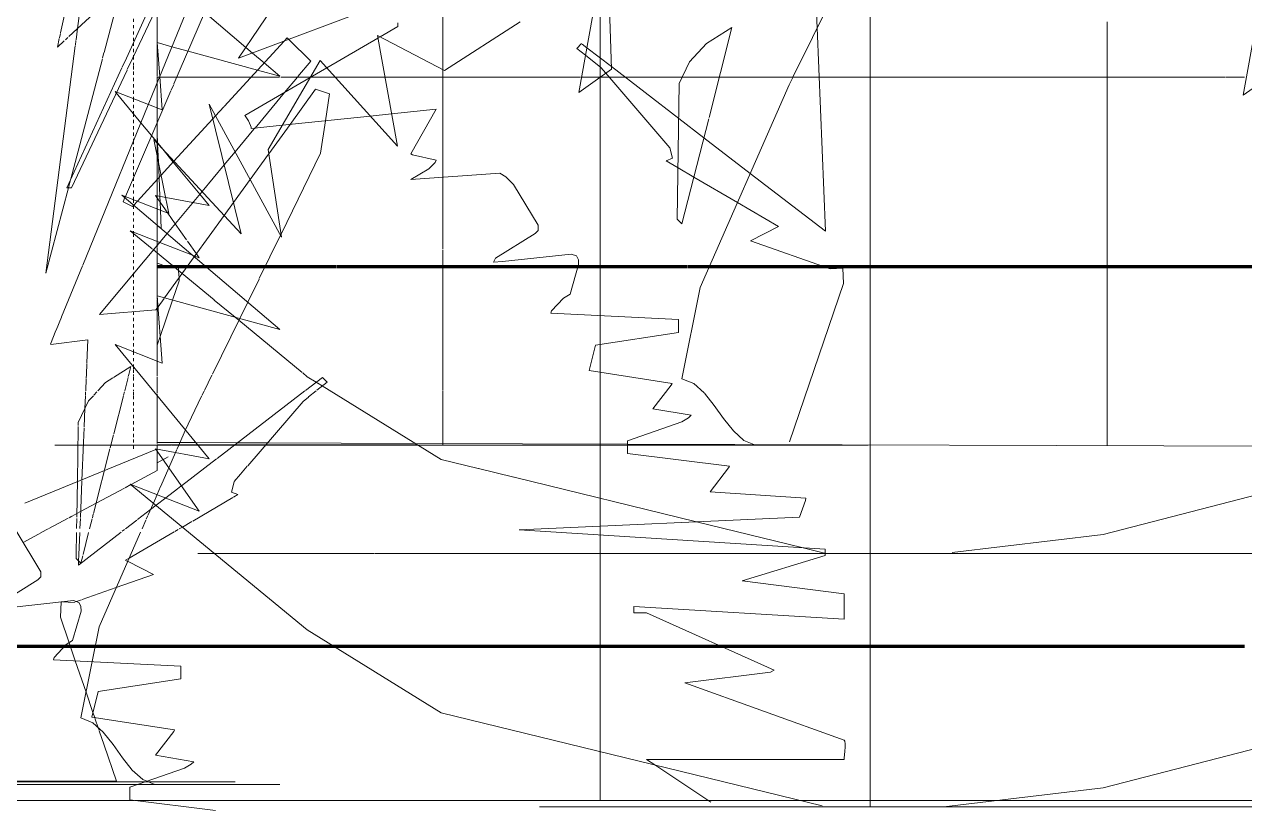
# Model space of a CAD drawing. Header units: inches. Extents: x -8991 to -6983, y -226 to 479.
# Drawn here: x -7345.59 to -7307.02, y -41.19 to -16.33 of the extents above; entities that cross this region are included whole.
import ezdxf

# ---------------------------------------------------------------- set-up
doc = ezdxf.new("R2010")
doc.units = ezdxf.units.IN
doc.header["$MEASUREMENT"] = 0
doc.linetypes.add('Dash 1_16_', pattern=[0.125, 0.0625, -0.0625])
for name, color, linetype, lineweight in [('A-DETL-1', 90, 'Dash 1_16_', 9), ('A-DETL-GENF', 92, 'Continuous', 9), ('C-TOPO', 7, 'Continuous', 9), ('C-TOPO-MAJR', 7, 'Continuous', 80), ('S-FNDN', 32, 'Continuous', 18)]:
    doc.layers.add(name, color=color, linetype=linetype, lineweight=lineweight)

# ---------------------------------------------------------------- blocks, each defined once
blk = doc.blocks.new('fountain grass 26747 - fountain grass 26747-1770214-Section 26')
at = {"layer": 'A-DETL-GENF'}
for p, q in [((-8395.998, -17.405), (-8394.583, -15.303)), ((-8391.162, -15.592), (-8395.998, -17.405)), ((-8391.523, -16.726), (-8390.96, -16.398)), ((-8390.96, -16.398), (-8390.96, -16.289)), ((-8393.208, -17.709), (-8391.594, -16.768)), ((-8391.594, -16.768), (-8391.523, -16.726)), ((-8393.731, -18.014), (-8393.208, -17.709)), ((-8395.796, -19.219), (-8393.731, -18.014)), ((-8395.763, -19.26), (-8395.796, -19.219)), ((-8395.726, -19.318), (-8395.763, -19.26)), ((-8391.834, -19.233), (-8394.612, -19.52)), ((-8391.159, -19.163), (-8391.834, -19.233)), ((-8389.752, -19.017), (-8391.159, -19.163)), ((-8390.557, -20.428), (-8389.752, -19.017)), ((-8395.688, -19.387), (-8395.726, -19.318)), ((-8395.652, -19.459), (-8395.688, -19.387)), ((-8395.623, -19.526), (-8395.652, -19.459)), ((-8395.602, -19.583), (-8395.623, -19.526)), ((-8395.595, -19.622), (-8395.602, -19.583)), ((-8394.612, -19.52), (-8395.595, -19.622)), ((-8390.502, -20.461), (-8390.557, -20.428)), ((-8389.752, -20.629), (-8390.502, -20.461)), ((-8389.983, -20.903), (-8389.782, -20.701)), ((-8389.782, -20.701), (-8389.752, -20.629)), ((-8390.557, -21.234), (-8389.983, -20.903)), ((-8387.737, -21.032), (-8390.557, -21.234)), ((-8387.545, -21.149), (-8387.737, -21.032)), ((-8387.307, -21.394), (-8387.545, -21.149)), ((-8386.523, -22.685), (-8387.307, -21.394)), ((-8386.528, -22.846), (-8386.523, -22.685)), ((-8387.874, -23.721), (-8386.62, -22.944)), ((-8386.62, -22.944), (-8386.528, -22.846)), ((-8387.938, -23.853), (-8387.874, -23.721)), ((-8387.652, -23.831), (-8387.938, -23.853)), ((-8385.488, -23.598), (-8387.652, -23.831)), ((-8385.319, -23.652), (-8385.488, -23.598)), ((-8385.257, -23.775), (-8385.319, -23.652)), ((-8385.251, -23.928), (-8385.257, -23.775)), ((-8385.52, -24.861), (-8385.251, -23.928)), ((-8386.102, -25.394), (-8385.728, -24.988)), ((-8385.728, -24.988), (-8385.52, -24.861)), ((-8386.125, -25.465), (-8386.102, -25.394)), ((-8382.095, -25.667), (-8386.125, -25.465)), ((-8382.095, -26.07), (-8382.095, -25.667)), ((-8384.714, -26.473), (-8382.095, -26.07)), ((-8384.916, -27.279), (-8384.714, -26.473)), ((-8382.296, -27.681), (-8384.916, -27.279)), ((-8382.901, -28.487), (-8382.323, -27.737)), ((-8382.323, -27.737), (-8382.296, -27.681)), ((-8381.692, -28.689), (-8382.901, -28.487)), ((-8383.707, -29.495), (-8381.986, -28.896)), ((-8381.986, -28.896), (-8381.772, -28.772)), ((-8381.772, -28.772), (-8381.692, -28.689)), ((-8383.707, -29.898), (-8383.707, -29.495)), ((-8380.483, -30.301), (-8383.707, -29.898)), ((-8381.087, -31.107), (-8380.509, -30.357)), ((-8380.509, -30.357), (-8380.483, -30.301)), ((-8378.065, -31.308), (-8381.087, -31.107)), ((-8378.266, -31.913), (-8378.076, -31.38)), ((-8378.076, -31.38), (-8378.065, -31.308)), ((-8387.132, -32.316), (-8378.266, -31.913)), ((-8377.46, -32.92), (-8387.132, -32.316)), ((-8380.08, -33.928), (-8377.46, -33.122)), ((-8377.46, -33.122), (-8377.46, -32.92)), ((-8376.856, -34.331), (-8380.08, -33.928)), ((-8376.856, -35.137), (-8376.856, -34.331)), ((-8383.505, -34.734), (-8376.856, -35.137)), ((-8383.505, -34.935), (-8383.505, -34.734)), ((-8383.102, -34.935), (-8383.505, -34.935)), ((-8379.072, -36.749), (-8383.102, -34.935)), ((-8381.893, -37.152), (-8379.186, -36.813)), ((-8379.186, -36.813), (-8379.072, -36.749)), ((-8376.856, -38.965), (-8381.893, -37.152)), ((-8376.834, -38.995), (-8376.856, -38.965)), ((-8376.844, -39.422), (-8376.834, -39.305)), ((-8376.826, -39.074), (-8376.834, -38.995)), ((-8376.834, -39.305), (-8376.827, -39.183)), ((-8376.827, -39.183), (-8376.826, -39.074)), ((-8383.102, -39.57), (-8376.856, -39.57)), ((-8382.843, -39.743), (-8383.102, -39.57)), ((-8376.856, -39.57), (-8376.852, -39.516)), ((-8376.852, -39.516), (-8376.844, -39.422)), ((-8381.071, -40.924), (-8382.843, -39.743))]:
    blk.add_line(p, q, dxfattribs=at)
blk = doc.blocks.new('fountain grass 26747 - fountain grass 26747-V35-Section 26')
at = {"layer": 'A-DETL-GENF'}
for p, q in [((-8402.246, -33.637), (-8403.03, -32.346)), ((-8403.597, -34.673), (-8402.343, -33.896)), ((-8402.343, -33.896), (-8402.251, -33.798)), ((-8402.251, -33.798), (-8402.246, -33.637)), ((-8401.211, -34.55), (-8403.375, -34.783)), ((-8401.042, -34.604), (-8401.211, -34.55)), ((-8400.98, -34.727), (-8401.042, -34.604)), ((-8401.243, -35.813), (-8400.974, -34.881)), ((-8400.974, -34.881), (-8400.98, -34.727)), ((-8401.451, -35.94), (-8401.243, -35.813)), ((-8401.825, -36.346), (-8401.451, -35.94)), ((-8401.848, -36.417), (-8401.825, -36.346)), ((-8397.818, -36.619), (-8401.848, -36.417)), ((-8397.818, -37.022), (-8397.818, -36.619)), ((-8400.437, -37.425), (-8397.818, -37.022)), ((-8400.639, -38.231), (-8400.437, -37.425)), ((-8398.019, -38.634), (-8400.639, -38.231)), ((-8398.624, -39.44), (-8398.045, -38.69)), ((-8398.045, -38.69), (-8398.019, -38.634)), ((-8397.415, -39.641), (-8398.624, -39.44)), ((-8397.708, -39.848), (-8397.495, -39.724)), ((-8397.495, -39.724), (-8397.415, -39.641)), ((-8399.43, -40.447), (-8397.708, -39.848)), ((-8399.43, -40.85), (-8399.43, -40.447)), ((-8396.731, -41.187), (-8399.43, -40.85))]:
    blk.add_line(p, q, dxfattribs=at)
blk = doc.blocks.new('lupin 26755 - lupin 26755-V36-Section 26')
at = {"layer": 'A-DETL-GENF'}
for p, q in [((-8401.088, -16.464), (-8400.375, -10.981)), ((-8398.498, -18.006), (-8397.136, -14.673)), ((-8399.715, -15.198), (-8400.248, -17.221)), ((-8401.135, -16.823), (-8401.088, -16.464)), ((-8401.157, -16.994), (-8401.137, -16.84)), ((-8402.094, -24.202), (-8401.16, -17.015)), ((-8400.253, -17.238), (-8400.295, -17.396)), ((-8400.3, -17.418), (-8401.071, -20.338)), ((-8400.925, -23.946), (-8398.506, -18.025)), ((-8401.073, -20.345), (-8401.304, -21.221)), ((-8401.377, -21.5), (-8402.09, -24.201)), ((-8401.309, -21.241), (-8401.377, -21.5)), ((-8401.592, -25.581), (-8400.932, -23.965)), ((-8401.765, -26.003), (-8401.594, -25.584)), ((-8401.943, -26.438), (-8401.769, -26.012)), ((-8400.763, -26.306), (-8401.933, -26.452)), ((-8400.793, -27.032), (-8400.763, -26.306)), ((-8400.808, -27.401), (-8400.794, -27.052)), ((-8400.83, -27.922), (-8400.814, -27.529)), ((-8400.813, -27.504), (-8400.809, -27.409)), ((-8393.348, -27.492), (-8393.88, -27.902)), ((-8393.524, -27.9), (-8393.2, -27.641)), ((-8393.2, -27.641), (-8393.348, -27.492)), ((-8400.853, -28.472), (-8400.836, -28.071)), ((-8400.836, -28.053), (-8400.831, -27.954)), ((-8393.902, -27.918), (-8396.679, -30.054)), ((-8393.96, -28.25), (-8393.792, -28.115)), ((-8393.786, -28.11), (-8393.545, -27.918)), ((-8400.878, -29.06), (-8400.853, -28.472)), ((-8395.708, -30.284), (-8393.96, -28.25)), ((-8400.898, -29.552), (-8400.879, -29.09)), ((-8400.948, -30.753), (-8400.898, -29.556)), ((-8396.7, -30.071), (-8397.803, -30.919)), ((-8395.935, -30.548), (-8395.722, -30.3)), ((-8400.997, -31.917), (-8400.949, -30.77)), ((-8396.219, -31.117), (-8396.141, -30.799)), ((-8396.137, -30.784), (-8395.938, -30.552)), ((-8397.929, -31.016), (-8398.302, -31.303)), ((-8397.821, -30.933), (-8397.924, -31.012)), ((-8396.017, -31.2), (-8396.219, -31.117)), ((-8396.161, -31.283), (-8396.017, -31.2)), ((-8398.606, -31.537), (-8398.781, -31.671)), ((-8398.302, -31.303), (-8398.606, -31.537)), ((-8397.447, -32.034), (-8396.177, -31.293)), ((-8401.011, -32.274), (-8400.998, -31.957)), ((-8399.212, -32.003), (-8399.57, -32.278)), ((-8398.781, -31.671), (-8399.19, -31.986)), ((-8399.71, -32.387), (-8401.059, -33.424)), ((-8401.046, -33.098), (-8401.016, -32.394)), ((-8399.599, -32.301), (-8399.672, -32.357)), ((-8399.454, -33.204), (-8398.036, -32.377)), ((-8398.017, -32.366), (-8397.909, -32.303)), ((-8397.875, -32.283), (-8397.773, -32.224)), ((-8397.773, -32.224), (-8397.472, -32.048)), ((-8401.054, -33.293), (-8401.046, -33.1)), ((-8401.059, -33.424), (-8401.054, -33.293)), ((-8399.576, -33.276), (-8399.454, -33.204)), ((-8399.502, -33.313), (-8399.574, -33.277)), ((-8398.687, -33.721), (-8399.491, -33.318)), ((-8399.863, -34.136), (-8398.687, -33.721)), ((-8400.941, -34.516), (-8399.863, -34.136)), ((-8401.631, -35.075), (-8401.601, -34.593)), ((-8401.601, -34.586), (-8401.563, -34.588)), ((-8401.541, -34.59), (-8401.231, -34.609)), ((-8401.208, -34.611), (-8401.176, -34.599)), ((-8401.156, -34.592), (-8401.119, -34.579)), ((-8401.119, -34.579), (-8400.963, -34.524)), ((-8401.355, -35.881), (-8401.631, -35.075)), ((-8401.159, -36.452), (-8401.355, -35.881)), ((-8400.952, -37.057), (-8401.159, -36.452)), ((-8400.82, -37.443), (-8400.952, -37.057)), ((-8400.601, -38.082), (-8400.82, -37.443)), ((-8400.545, -38.247), (-8400.601, -38.082)), ((-8400.533, -38.283), (-8400.545, -38.247)), ((-8400.435, -38.568), (-8400.528, -38.297)), ((-8400.409, -38.646), (-8400.434, -38.572)), ((-8400.247, -39.12), (-8400.403, -38.663)), ((-8399.858, -40.254), (-8400.246, -39.122)), ((-8404.302, -40.259), (-8399.858, -40.254)), ((-8398.931, -40.274), (-8403.402, -40.274)), ((-8398.862, -40.274), (-8398.931, -40.274)), ((-8396.101, -40.274), (-8398.862, -40.274)), ((-8396.101, -40.274), (-8396.365, -40.274))]:
    blk.add_line(p, q, dxfattribs=at)
blk = doc.blocks.new('lupin 26755 - lupin 26755-V40-Section 26')
at = {"layer": 'A-DETL-GENF'}
for p, q in [((-8377.712, -16.443), (-8377.741, -15.756)), ((-8377.444, -22.874), (-8377.712, -16.443)), ((-8368.546, -22.874), (-8368.546, -16.255)), ((-8368.546, -18.574), (-8368.546, -16.255)), ((-8368.546, -17.832), (-8368.546, -16.255)), ((-8368.546, -16.255), (-8368.546, -18.332)), ((-8368.546, -17.019), (-8368.546, -16.512)), ((-8368.546, -22.726), (-8368.546, -16.512)), ((-8364.246, -18.574), (-8363.834, -16.308)), ((-8385.304, -17.091), (-8385.156, -16.942)), ((-8385.134, -16.959), (-8384.988, -17.071)), ((-8368.546, -17.091), (-8368.546, -16.942)), ((-8368.546, -16.942), (-8368.546, -22.874)), ((-8385.031, -17.309), (-8385.304, -17.091)), ((-8384.543, -17.7), (-8385.031, -17.309)), ((-8384.988, -17.071), (-8384.21, -17.669)), ((-8368.546, -17.019), (-8368.546, -17.601)), ((-8368.546, -17.7), (-8368.546, -17.091)), ((-8384.391, -17.878), (-8384.543, -17.7)), ((-8384.21, -17.669), (-8382.084, -19.305)), ((-8368.546, -17.601), (-8368.546, -18.286)), ((-8368.546, -20.234), (-8368.546, -17.7)), ((-8382.366, -20.234), (-8384.391, -17.878)), ((-8368.546, -18.574), (-8368.546, -17.832)), ((-8364.246, -18.574), (-8363.207, -17.832)), ((-8368.546, -18.286), (-8368.546, -22.578)), ((-8368.546, -18.332), (-8368.546, -24.736)), ((-8382.084, -19.305), (-8381.29, -19.916)), ((-8381.29, -19.916), (-8379.823, -21.044)), ((-8382.284, -20.567), (-8382.366, -20.234)), ((-8368.546, -20.567), (-8368.546, -20.234)), ((-8382.486, -20.65), (-8382.284, -20.567)), ((-8382.107, -20.871), (-8382.486, -20.65)), ((-8368.546, -20.65), (-8368.546, -20.567)), ((-8368.546, -22.726), (-8368.546, -20.65)), ((-8381.607, -21.163), (-8382.107, -20.871)), ((-8380.228, -21.967), (-8381.607, -21.163)), ((-8379.823, -21.044), (-8377.444, -22.874)), ((-8378.927, -22.726), (-8380.228, -21.967)), ((-8379.817, -23.171), (-8378.927, -22.726)), ((-8368.546, -22.578), (-8368.546, -22.726)), ((-8368.546, -23.171), (-8368.546, -22.726)), ((-8377.296, -24.061), (-8379.817, -23.171)), ((-8368.546, -24.061), (-8368.546, -23.171)), ((-8376.903, -24.036), (-8377.296, -24.061)), ((-8376.873, -24.525), (-8376.903, -24.036)), ((-8368.546, -24.525), (-8368.546, -24.036)), ((-8368.546, -24.036), (-8368.546, -24.061)), ((-8378.586, -29.532), (-8376.873, -24.525)), ((-8368.546, -26.145), (-8368.546, -24.525)), ((-8368.546, -24.736), (-8368.546, -27.62)), ((-8368.546, -29.632), (-8368.546, -26.147)), ((-8368.546, -27.62), (-8368.546, -27.775)), ((-8368.546, -27.775), (-8368.546, -28.062)), ((-8368.546, -28.076), (-8368.546, -28.463)), ((-8368.546, -28.463), (-8368.546, -28.88)), ((-8368.546, -28.88), (-8368.546, -29.268)), ((-8368.546, -29.268), (-8368.546, -29.568)), ((-8368.546, -29.568), (-8368.546, -29.654))]:
    blk.add_line(p, q, dxfattribs=at)
blk = doc.blocks.new('lupin 26755 - lupin 26755-V41-Section 26')
at = {"layer": 'A-DETL-GENF'}
for p, q in [((-8389.546, -9.759), (-8389.546, -17.764)), ((-8389.546, -17.747), (-8389.546, -13.595)), ((-8389.546, -17.764), (-8389.546, -13.595)), ((-8385.246, -18.488), (-8384.356, -13.595)), ((-8384.207, -17.747), (-8384.356, -13.595)), ((-8376.647, -14.268), (-8378.466, -17.984)), ((-8389.546, -17.764), (-8389.546, -15.671)), ((-8389.546, -17.764), (-8389.546, -16.427)), ((-8389.546, -16.934), (-8389.546, -16.427)), ((-8381.203, -16.934), (-8380.402, -16.427)), ((-8381.128, -19.281), (-8380.402, -16.427)), ((-8389.546, -17.005), (-8389.546, -16.857)), ((-8389.546, -16.857), (-8389.546, -17.764)), ((-8389.546, -16.934), (-8389.546, -17.516)), ((-8381.203, -16.934), (-8381.743, -17.516)), ((-8389.546, -17.615), (-8389.546, -17.005)), ((-8389.546, -17.516), (-8389.546, -17.764)), ((-8389.546, -17.764), (-8389.546, -17.615)), ((-8381.743, -17.516), (-8382.067, -18.201)), ((-8389.546, -17.764), (-8389.546, -21.162)), ((-8389.546, -20.149), (-8389.546, -17.764)), ((-8389.546, -21.162), (-8389.546, -17.764)), ((-8389.546, -17.764), (-8389.546, -18.247)), ((-8389.546, -18.488), (-8389.546, -17.764)), ((-8389.546, -18.488), (-8389.546, -17.764)), ((-8389.546, -17.764), (-8389.546, -18.201)), ((-8389.546, -21.162), (-8389.546, -17.764)), ((-8385.246, -18.488), (-8384.207, -17.747)), ((-8378.468, -17.988), (-8378.595, -18.247)), ((-8389.546, -18.201), (-8389.546, -21.162)), ((-8389.546, -18.247), (-8389.546, -21.162)), ((-8382.067, -18.201), (-8382.131, -22.493)), ((-8378.595, -18.247), (-8381.406, -24.651)), ((-8381.983, -22.641), (-8381.138, -19.32)), ((-8398.557, -20.081), (-8398.569, -19.781)), ((-8398.556, -20.105), (-8398.557, -20.081)), ((-8398.532, -20.683), (-8398.556, -20.105)), ((-8389.546, -20.482), (-8389.546, -20.149)), ((-8398.511, -21.176), (-8398.532, -20.683)), ((-8389.546, -20.565), (-8389.546, -20.482)), ((-8389.546, -21.162), (-8389.546, -20.565)), ((-8398.486, -21.771), (-8398.511, -21.176)), ((-8389.546, -22.245), (-8389.546, -21.162)), ((-8389.546, -22.245), (-8389.546, -21.162)), ((-8389.546, -21.162), (-8389.546, -22.245)), ((-8389.546, -21.162), (-8389.546, -22.245)), ((-8389.546, -21.162), (-8389.546, -22.245)), ((-8389.546, -22.245), (-8389.546, -21.162)), ((-8398.479, -21.952), (-8398.486, -21.771)), ((-8398.468, -22.206), (-8398.479, -21.952)), ((-8398.444, -22.785), (-8398.468, -22.206)), ((-8389.546, -22.789), (-8389.546, -22.258)), ((-8389.546, -22.641), (-8389.546, -22.258)), ((-8389.546, -22.258), (-8389.546, -22.789)), ((-8389.546, -22.258), (-8389.546, -23.444)), ((-8389.546, -22.258), (-8389.546, -22.493)), ((-8389.546, -22.641), (-8389.546, -22.258)), ((-8398.569, -22.693), (-8398.444, -22.789)), ((-8389.546, -22.493), (-8389.546, -22.641)), ((-8389.546, -23.086), (-8389.546, -22.641)), ((-8382.131, -22.493), (-8381.983, -22.641)), ((-8389.546, -23.444), (-8389.546, -23.086)), ((-8389.546, -23.975), (-8389.546, -23.466)), ((-8389.546, -23.466), (-8389.546, -24.651)), ((-8398.296, -23.975), (-8398.569, -23.879)), ((-8398.085, -23.962), (-8398.296, -23.975)), ((-8397.903, -23.951), (-8398.085, -23.962)), ((-8397.892, -24.121), (-8397.903, -23.951)), ((-8397.879, -24.344), (-8397.892, -24.121)), ((-8389.546, -24.292), (-8389.546, -23.951)), ((-8389.546, -23.951), (-8389.546, -23.975)), ((-8398.081, -25.047), (-8397.873, -24.439)), ((-8397.873, -24.439), (-8397.879, -24.344)), ((-8389.546, -24.439), (-8389.546, -24.306)), ((-8389.546, -24.536), (-8389.546, -24.439)), ((-8389.546, -27.22), (-8389.546, -24.547)), ((-8389.546, -24.651), (-8389.546, -27.22)), ((-8381.406, -24.651), (-8381.983, -27.535)), ((-8398.474, -26.197), (-8398.082, -25.05)), ((-8398.569, -26.475), (-8398.474, -26.197)), ((-8389.546, -27.888), (-8389.546, -27.238)), ((-8389.546, -27.238), (-8389.546, -27.535)), ((-8389.546, -27.535), (-8389.546, -27.69)), ((-8389.546, -27.69), (-8389.546, -27.888)), ((-8381.983, -27.535), (-8381.607, -27.69)), ((-8381.607, -27.69), (-8381.283, -27.983)), ((-8389.546, -28.928), (-8389.546, -27.908)), ((-8389.546, -27.908), (-8389.546, -27.981)), ((-8389.546, -27.991), (-8389.546, -28.378)), ((-8381.274, -27.991), (-8380.966, -28.378)), ((-8389.546, -28.378), (-8389.546, -28.795)), ((-8380.966, -28.378), (-8380.666, -28.795)), ((-8389.546, -28.795), (-8389.546, -29.182)), ((-8380.666, -28.795), (-8380.358, -29.182)), ((-8389.546, -29.58), (-8389.546, -28.948)), ((-8389.546, -29.182), (-8389.546, -29.483)), ((-8380.358, -29.182), (-8380.025, -29.483)), ((-8401.803, -29.638), (-8401.078, -29.638)), ((-8401.067, -29.638), (-8400.902, -29.638)), ((-8400.902, -29.638), (-8400.356, -29.638)), ((-8400.356, -29.638), (-8400.035, -29.638)), ((-8400.035, -29.638), (-8398.21, -29.638)), ((-8397.881, -29.621), (-8398.569, -29.62)), ((-8398.21, -29.638), (-8398.13, -29.638)), ((-8398.11, -29.638), (-8397.888, -29.638)), ((-8397.888, -29.638), (-8397.278, -29.638)), ((-8397.292, -29.621), (-8397.881, -29.621)), ((-8396.117, -29.623), (-8397.292, -29.621)), ((-8397.278, -29.638), (-8396.138, -29.638)), ((-8396.138, -29.638), (-8395.637, -29.638)), ((-8395.14, -29.624), (-8396.117, -29.623)), ((-8395.637, -29.638), (-8395.153, -29.638)), ((-8395.153, -29.638), (-8392.721, -29.638)), ((-8390.335, -29.628), (-8395.14, -29.624)), ((-8392.721, -29.638), (-8390.318, -29.638)), ((-8386.828, -29.632), (-8390.335, -29.628)), ((-8390.318, -29.638), (-8389.546, -29.638)), ((-8389.546, -29.483), (-8389.546, -29.638)), ((-8389.546, -29.638), (-8389.546, -29.619)), ((-8389.546, -29.638), (-8383.707, -29.638)), ((-8383.707, -29.638), (-8376.102, -29.638)), ((-8380.025, -29.483), (-8379.71, -29.613))]:
    blk.add_line(p, q, dxfattribs=at)
blk = doc.blocks.new('yew 26768 - yew 26768-V43-Section 26')
at = {"layer": 'A-DETL-GENF'}
for p, q in [((-8376.034, -17.973), (-8376.034, -14.042)), ((-8376.034, -15.051), (-8376.034, -19.514)), ((-8395.765, -17.06), (-8397.066, -15.953)), ((-8398.49, -17.984), (-8398.57, -16.911)), ((-8398.57, -16.911), (-8398.103, -17.039)), ((-8376.034, -16.911), (-8376.034, -17.973)), ((-8376.034, -19.036), (-8376.034, -16.911)), ((-8398.103, -17.039), (-8397.594, -17.178)), ((-8397.594, -17.178), (-8395.398, -17.78)), ((-8395.555, -17.239), (-8395.765, -17.06)), ((-8395.188, -17.551), (-8395.555, -17.239)), ((-8394.692, -17.973), (-8395.188, -17.551)), ((-8398.411, -19.036), (-8398.49, -17.986)), ((-8395.398, -17.78), (-8394.692, -17.973)), ((-8399.899, -18.452), (-8399.85, -18.471)), ((-8399.862, -18.496), (-8399.899, -18.452)), ((-8399.084, -19.441), (-8399.862, -18.496)), ((-8399.85, -18.471), (-8398.849, -18.864)), ((-8376.034, -18.452), (-8376.034, -19.036)), ((-8376.034, -22.064), (-8376.034, -18.452)), ((-8398.849, -18.864), (-8398.411, -19.036)), ((-8398.746, -19.851), (-8399.084, -19.441)), ((-8376.034, -19.514), (-8376.034, -19.781)), ((-8398.392, -20.281), (-8398.746, -19.851)), ((-8376.034, -19.781), (-8376.034, -19.833)), ((-8376.034, -19.833), (-8376.034, -20.358)), ((-8398.06, -20.684), (-8398.392, -20.281)), ((-8376.034, -20.358), (-8376.034, -21.48)), ((-8397.222, -21.702), (-8398.06, -20.684)), ((-8376.034, -21.48), (-8376.034, -22.093)), ((-8398.624, -21.746), (-8398.302, -21.806)), ((-8398.236, -22.298), (-8398.624, -21.746)), ((-8398.302, -21.806), (-8397.443, -21.967)), ((-8397.443, -21.967), (-8396.923, -22.064)), ((-8396.923, -22.064), (-8397.222, -21.702)), ((-8376.034, -21.746), (-8376.034, -22.064)), ((-8376.034, -23.712), (-8376.034, -21.746)), ((-8397.999, -22.635), (-8398.236, -22.298)), ((-8376.034, -22.093), (-8376.034, -22.224)), ((-8376.034, -22.224), (-8376.034, -22.38)), ((-8397.639, -23.147), (-8397.999, -22.635)), ((-8376.034, -22.38), (-8376.034, -26.581)), ((-8399.421, -22.861), (-8398.49, -23.224)), ((-8398.732, -23.429), (-8399.421, -22.861)), ((-8376.034, -22.861), (-8376.034, -23.712)), ((-8376.034, -27.472), (-8376.034, -22.861)), ((-8398.69, -23.464), (-8398.713, -23.444)), ((-8397.783, -24.211), (-8398.69, -23.464)), ((-8398.49, -23.224), (-8397.451, -23.63)), ((-8397.33, -23.586), (-8397.612, -23.186)), ((-8397.451, -23.63), (-8397.382, -23.657)), ((-8397.382, -23.657), (-8397.242, -23.712)), ((-8397.242, -23.712), (-8397.33, -23.586)), ((-8396.772, -25.044), (-8397.783, -24.211)), ((-8396.109, -25.59), (-8396.768, -25.047)), ((-8395.989, -25.689), (-8396.109, -25.59)), ((-8393.989, -27.337), (-8395.989, -25.689)), ((-8376.034, -26.596), (-8376.034, -30.619)), ((-8393.826, -27.472), (-8393.971, -27.352)), ((-8393.546, -27.645), (-8393.826, -27.472)), ((-8393.502, -27.672), (-8393.546, -27.645)), ((-8393.353, -27.764), (-8393.496, -27.675)), ((-8389.591, -30.087), (-8393.353, -27.764)), ((-8376.034, -30.087), (-8376.034, -27.472)), ((-8388.428, -30.372), (-8389.591, -30.087)), ((-8387.299, -30.648), (-8388.411, -30.376)), ((-8376.034, -31.987), (-8376.034, -30.087)), ((-8381.521, -32.061), (-8387.291, -30.65)), ((-8376.034, -30.619), (-8376.034, -31.187)), ((-8376.034, -31.187), (-8376.034, -32.096)), ((-8363.735, -31.188), (-8368.664, -32.461)), ((-8378.193, -32.875), (-8381.521, -32.061)), ((-8376.034, -32.11), (-8376.034, -32.461)), ((-8376.034, -32.461), (-8376.034, -33.063)), ((-8368.664, -32.461), (-8373.439, -33.031)), ((-8396.755, -33.063), (-8397.285, -33.063)), ((-8397.285, -33.063), (-8396.755, -33.063)), ((-8396.755, -33.063), (-8396.71, -33.063)), ((-8396.71, -33.063), (-8396.755, -33.063)), ((-8396.71, -33.063), (-8395.213, -33.063)), ((-8395.213, -33.063), (-8396.71, -33.063)), ((-8395.209, -33.063), (-8395.074, -33.063)), ((-8395.074, -33.063), (-8395.209, -33.063)), ((-8395.074, -33.063), (-8392.506, -33.063)), ((-8394.702, -33.063), (-8395.074, -33.063)), ((-8392.506, -33.063), (-8391.709, -33.063)), ((-8391.692, -33.063), (-8389.138, -33.063)), ((-8389.138, -33.063), (-8385.102, -33.063)), ((-8385.102, -33.063), (-8380.527, -33.063)), ((-8380.527, -33.063), (-8377.46, -33.063)), ((-8377.473, -33.051), (-8378.193, -32.875)), ((-8377.46, -33.063), (-8375.546, -33.063)), ((-8375.546, -33.063), (-8368.299, -33.063)), ((-8368.299, -33.063), (-8362.964, -33.063))]:
    blk.add_line(p, q, dxfattribs=at)
blk = doc.blocks.new('yew 26768 - yew 26768-V44-Section 26')
at = {"layer": 'A-DETL-GENF'}
for p, q in [((-8376.034, -15.512), (-8376.034, -18.062)), ((-8389.485, -17.796), (-8387.094, -16.255)), ((-8376.034, -17.796), (-8376.034, -16.255)), ((-8390.973, -20.187), (-8391.61, -16.68)), ((-8391.61, -16.68), (-8389.485, -17.796)), ((-8376.034, -20.187), (-8376.034, -16.68)), ((-8376.034, -16.68), (-8376.034, -17.796)), ((-8376.034, -18.062), (-8376.034, -16.787)), ((-8376.034, -16.787), (-8376.034, -19.55)), ((-8395.064, -20.293), (-8393.417, -17.477)), ((-8393.417, -17.477), (-8390.973, -20.187)), ((-8376.034, -20.293), (-8376.034, -17.477)), ((-8376.034, -17.477), (-8376.034, -20.187)), ((-8376.034, -19.55), (-8376.034, -18.274)), ((-8376.034, -18.274), (-8376.034, -24.278)), ((-8395.914, -22.95), (-8396.923, -18.859)), ((-8396.923, -18.859), (-8394.639, -23.056)), ((-8376.034, -22.95), (-8376.034, -18.859)), ((-8376.034, -18.859), (-8376.034, -23.056)), ((-8398.199, -22.312), (-8398.677, -19.975)), ((-8398.677, -19.975), (-8395.914, -22.95)), ((-8376.034, -22.312), (-8376.034, -19.975)), ((-8376.034, -19.975), (-8376.034, -22.95)), ((-8394.639, -23.056), (-8395.064, -20.293)), ((-8376.034, -23.056), (-8376.034, -20.293)), ((-8376.034, -24.278), (-8376.034, -21.569)), ((-8376.034, -21.569), (-8376.034, -24.013)), ((-8394.692, -25.978), (-8399.686, -21.728)), ((-8399.686, -21.728), (-8398.199, -22.312)), ((-8376.034, -25.978), (-8376.034, -21.728)), ((-8376.034, -21.728), (-8376.034, -22.312)), ((-8376.034, -24.013), (-8376.034, -23.056)), ((-8376.034, -23.056), (-8376.034, -27.519)), ((-8398.411, -27.041), (-8398.57, -24.916)), ((-8398.57, -24.916), (-8394.692, -25.978)), ((-8376.034, -27.041), (-8376.034, -24.916)), ((-8376.034, -24.916), (-8376.034, -25.978)), ((-8396.923, -30.069), (-8399.899, -26.457)), ((-8399.899, -26.457), (-8398.411, -27.041)), ((-8376.034, -30.069), (-8376.034, -26.457)), ((-8376.034, -26.457), (-8376.034, -27.041)), ((-8376.034, -27.519), (-8376.034, -27.838)), ((-8376.034, -27.838), (-8376.034, -29.485)), ((-8376.034, -29.485), (-8376.034, -30.229)), ((-8397.242, -31.717), (-8398.624, -29.751)), ((-8398.624, -29.751), (-8396.923, -30.069)), ((-8376.034, -31.717), (-8376.034, -29.751)), ((-8376.034, -29.751), (-8376.034, -30.069)), ((-8376.034, -30.229), (-8376.034, -34.586)), ((-8393.826, -35.477), (-8399.421, -30.866)), ((-8399.421, -30.866), (-8397.242, -31.717)), ((-8376.034, -32.096), (-8376.034, -30.866)), ((-8376.034, -30.866), (-8376.034, -31.717)), ((-8376.034, -35.477), (-8376.034, -32.11)), ((-8376.034, -34.586), (-8376.034, -38.624)), ((-8389.591, -38.092), (-8393.826, -35.477)), ((-8376.034, -38.092), (-8376.034, -35.477)), ((-8377.556, -41.035), (-8389.591, -38.092)), ((-8376.034, -40.005), (-8376.034, -38.092)), ((-8376.034, -38.624), (-8376.034, -39.192)), ((-8376.034, -39.192), (-8376.034, -40.466)), ((-8363.728, -39.192), (-8368.664, -40.466)), ((-8376.034, -41.038), (-8376.034, -40.005)), ((-8376.034, -40.466), (-8376.034, -41.068)), ((-8368.664, -40.466), (-8373.705, -41.068)), ((-8386.484, -41.068), (-8385.102, -41.068)), ((-8385.102, -41.068), (-8380.527, -41.068)), ((-8380.527, -41.068), (-8375.546, -41.068)), ((-8375.546, -41.068), (-8368.299, -41.068)), ((-8375.469, -41.068), (-8373.705, -41.068)), ((-8368.299, -41.068), (-8362.964, -41.068))]:
    blk.add_line(p, q, dxfattribs=at)
blk = doc.blocks.new('fountain grass 26747 - fountain grass 26747-V45-Section 26')
at = {"layer": 'A-DETL-GENF'}
for p, q in [((-8384.569, -14.504), (-8384.569, -17.287)), ((-8384.569, -16.359), (-8384.569, -16.288)), ((-8384.569, -16.561), (-8384.569, -16.359)), ((-8384.569, -16.892), (-8384.569, -16.561)), ((-8384.569, -16.691), (-8384.569, -16.892)), ((-8384.569, -16.808), (-8384.569, -16.691)), ((-8384.569, -17.052), (-8384.569, -16.808)), ((-8384.569, -18.344), (-8384.569, -17.052)), ((-8384.569, -17.287), (-8384.569, -17.892)), ((-8384.569, -17.892), (-8384.569, -18.056)), ((-8384.569, -18.056), (-8384.569, -18.394)), ((-8384.569, -18.504), (-8384.569, -18.344)), ((-8384.569, -18.394), (-8384.569, -18.848)), ((-8384.569, -18.602), (-8384.569, -18.504)), ((-8384.569, -19.379), (-8384.569, -18.602)), ((-8384.569, -18.848), (-8384.569, -19.363)), ((-8384.569, -19.257), (-8384.569, -19.49)), ((-8384.569, -19.31), (-8384.569, -19.257)), ((-8384.569, -19.433), (-8384.569, -19.31)), ((-8384.569, -19.363), (-8384.569, -19.883)), ((-8384.569, -19.512), (-8384.569, -19.379)), ((-8384.569, -19.587), (-8384.569, -19.433)), ((-8384.569, -19.49), (-8384.569, -19.512)), ((-8384.569, -20.519), (-8384.569, -19.587)), ((-8384.569, -19.883), (-8384.569, -20.351)), ((-8384.569, -20.351), (-8384.569, -20.713)), ((-8384.569, -20.646), (-8384.569, -20.519)), ((-8384.569, -21.052), (-8384.569, -20.646)), ((-8384.569, -20.713), (-8384.569, -23.332)), ((-8384.569, -21.123), (-8384.569, -21.052)), ((-8384.569, -21.325), (-8384.569, -21.123)), ((-8384.569, -21.728), (-8384.569, -21.325)), ((-8384.569, -22.131), (-8384.569, -21.728)), ((-8384.569, -22.678), (-8384.569, -22.131)), ((-8384.569, -22.915), (-8384.569, -22.693)), ((-8384.569, -23.34), (-8384.569, -22.937)), ((-8384.569, -23.332), (-8384.569, -23.735)), ((-8384.569, -23.396), (-8384.569, -23.361)), ((-8384.569, -24.146), (-8384.569, -23.396)), ((-8384.569, -23.735), (-8384.569, -24.339)), ((-8384.569, -24.347), (-8384.569, -24.146)), ((-8384.569, -24.339), (-8384.569, -25.347)), ((-8384.569, -24.43), (-8384.569, -24.347)), ((-8384.569, -24.554), (-8384.569, -24.43)), ((-8384.569, -25.153), (-8384.569, -24.554)), ((-8384.569, -25.543), (-8384.569, -25.153)), ((-8384.569, -25.347), (-8384.569, -25.451)), ((-8384.569, -25.451), (-8384.569, -25.583)), ((-8384.569, -25.959), (-8384.569, -25.556)), ((-8384.569, -25.583), (-8384.569, -25.727)), ((-8384.569, -25.727), (-8384.569, -25.87)), ((-8384.569, -25.87), (-8384.569, -25.998)), ((-8384.569, -26.015), (-8384.569, -25.959)), ((-8384.569, -25.998), (-8384.569, -26.097)), ((-8384.569, -26.45), (-8384.569, -26.015)), ((-8384.569, -26.097), (-8384.569, -26.153)), ((-8384.569, -26.153), (-8384.569, -26.193)), ((-8384.569, -26.193), (-8384.569, -26.556)), ((-8384.569, -26.765), (-8384.569, -26.45)), ((-8384.569, -26.556), (-8384.569, -26.596)), ((-8384.569, -26.596), (-8384.569, -26.654)), ((-8384.569, -26.654), (-8384.569, -26.722)), ((-8384.569, -26.722), (-8384.569, -26.793)), ((-8384.569, -26.804), (-8384.569, -26.765)), ((-8384.569, -26.793), (-8384.569, -26.861)), ((-8384.569, -26.948), (-8384.569, -26.819)), ((-8384.569, -26.861), (-8384.569, -26.918)), ((-8384.569, -26.918), (-8384.569, -26.959)), ((-8384.569, -26.959), (-8384.569, -27.765)), ((-8384.569, -27.039), (-8384.569, -26.967)), ((-8384.569, -27.088), (-8384.569, -27.06)), ((-8384.569, -27.332), (-8384.569, -27.109)), ((-8384.569, -27.571), (-8384.569, -27.34)), ((-8384.569, -27.897), (-8384.569, -27.571)), ((-8384.569, -27.765), (-8384.569, -27.813)), ((-8384.569, -27.813), (-8384.569, -27.892)), ((-8384.569, -27.892), (-8384.569, -27.99)), ((-8384.569, -27.974), (-8384.569, -27.935)), ((-8384.569, -28.579), (-8384.569, -27.982)), ((-8384.569, -27.99), (-8384.569, -28.098)), ((-8384.569, -28.323), (-8384.569, -28.086)), ((-8384.569, -28.086), (-8384.569, -28.168)), ((-8384.569, -28.098), (-8384.569, -28.204)), ((-8384.569, -28.168), (-8384.569, -28.281)), ((-8384.569, -28.204), (-8384.569, -28.298)), ((-8384.569, -28.281), (-8384.569, -29.175)), ((-8384.569, -28.298), (-8384.569, -28.369)), ((-8384.569, -28.369), (-8384.569, -28.323)), ((-8384.569, -28.78), (-8384.569, -28.579)), ((-8384.569, -29.586), (-8384.569, -28.78)), ((-8384.569, -29.175), (-8384.569, -29.377)), ((-8384.569, -29.377), (-8384.569, -29.78)), ((-8384.569, -29.989), (-8384.569, -29.586)), ((-8384.569, -29.78), (-8384.569, -30.333)), ((-8384.569, -30.333), (-8384.569, -30.384)), ((-8384.569, -30.384), (-8384.569, -31.795)), ((-8384.569, -30.594), (-8384.569, -30.392)), ((-8384.569, -30.392), (-8384.569, -30.507)), ((-8384.569, -30.51), (-8384.569, -30.574)), ((-8384.569, -30.737), (-8384.569, -30.594)), ((-8384.569, -30.885), (-8384.569, -30.749)), ((-8384.569, -31.795), (-8384.569, -31.996)), ((-8384.569, -31.996), (-8384.569, -32.198)), ((-8384.569, -32.198), (-8384.569, -32.601)), ((-8384.569, -32.601), (-8384.569, -33.205)), ((-8384.569, -33.205), (-8384.569, -33.81)), ((-8384.569, -33.81), (-8384.569, -33.957)), ((-8384.569, -33.957), (-8384.569, -34.292)), ((-8384.569, -34.292), (-8384.569, -34.741)), ((-8384.569, -34.741), (-8384.569, -35.231)), ((-8384.569, -35.231), (-8384.569, -36.048)), ((-8384.569, -36.048), (-8384.569, -36.227)), ((-8384.569, -36.227), (-8384.569, -36.293)), ((-8384.569, -36.293), (-8384.569, -36.594)), ((-8384.569, -36.594), (-8384.569, -36.63)), ((-8384.569, -36.63), (-8384.569, -38.041)), ((-8384.569, -38.041), (-8384.569, -38.444)), ((-8384.569, -38.444), (-8384.569, -39.145)), ((-8384.569, -39.25), (-8384.569, -39.048)), ((-8384.569, -39.048), (-8384.569, -39.854)), ((-8384.569, -39.145), (-8384.569, -39.25)), ((-8384.569, -39.854), (-8384.569, -40.862)), ((-8408.866, -40.87), (-8401.651, -40.87)), ((-8401.651, -40.87), (-8399.293, -40.87)), ((-8399.273, -40.87), (-8393.474, -40.87)), ((-8393.474, -40.87), (-8384.569, -40.87)), ((-8381.159, -40.865), (-8384.755, -40.866)), ((-8384.569, -40.87), (-8371.615, -40.87)), ((-8378.253, -40.865), (-8381.159, -40.865)), ((-8372.002, -40.864), (-8378.253, -40.865)), ((-8367.372, -40.864), (-8372.002, -40.864)), ((-8371.615, -40.87), (-8362.078, -40.87))]:
    blk.add_line(p, q, dxfattribs=at)
blk = doc.blocks.new('lupin 26755 - lupin 26755-V46-Section 26')
at = {"layer": 'A-DETL-GENF'}
for p, q in [((-8399.433, -17.587), (-8397.303, -13.075)), ((-8401.033, -13.938), (-8401.625, -16.603)), ((-8401.365, -16.72), (-8399.07, -14.604)), ((-8396.353, -14.297), (-8398.04, -18.212)), ((-8398.907, -16.013), (-8399.596, -17.514)), ((-8401.664, -16.779), (-8401.725, -17.051)), ((-8401.725, -17.051), (-8401.509, -16.852)), ((-8401.628, -16.618), (-8401.66, -16.76)), ((-8401.471, -16.818), (-8401.397, -16.749)), ((-8396.449, -18.926), (-8394.561, -16.867)), ((-8394.561, -16.867), (-8394.458, -16.754)), ((-8394.458, -16.754), (-8394.404, -16.808)), ((-8394.404, -16.808), (-8393.716, -17.496)), ((-8399.685, -17.706), (-8401.428, -21.5)), ((-8399.604, -17.53), (-8399.675, -17.685)), ((-8399.514, -17.76), (-8399.441, -17.604)), ((-8393.716, -17.496), (-8394.123, -17.984)), ((-8401.28, -21.5), (-8399.524, -17.781)), ((-8394.135, -17.998), (-8394.543, -18.488)), ((-8398.135, -18.432), (-8399.574, -21.772)), ((-8398.048, -18.231), (-8398.124, -18.408)), ((-8394.543, -18.488), (-8395.478, -19.61)), ((-8394.371, -19.495), (-8393.568, -18.386)), ((-8393.568, -18.386), (-8393.123, -18.534)), ((-8393.123, -18.534), (-8393.249, -19.379)), ((-8396.81, -19.32), (-8396.724, -19.226)), ((-8396.724, -19.226), (-8396.465, -18.944)), ((-8398.039, -20.661), (-8396.81, -19.32)), ((-8395.511, -19.649), (-8396.105, -20.362)), ((-8395.478, -19.61), (-8395.501, -19.637)), ((-8395.044, -20.425), (-8394.371, -19.495)), ((-8393.249, -19.379), (-8393.403, -20.407)), ((-8396.105, -20.362), (-8396.45, -20.776)), ((-8395.63, -21.235), (-8395.052, -20.436)), ((-8393.403, -20.407), (-8394.653, -22.961)), ((-8398.446, -21.105), (-8398.039, -20.661)), ((-8396.45, -20.776), (-8397.151, -21.617)), ((-8399.194, -21.921), (-8398.446, -21.105)), ((-8401.428, -21.5), (-8401.28, -21.5)), ((-8396.157, -21.964), (-8395.63, -21.235)), ((-8399.59, -21.81), (-8399.648, -21.945)), ((-8399.648, -21.945), (-8399.352, -22.093)), ((-8399.574, -21.772), (-8399.59, -21.81)), ((-8399.31, -22.048), (-8399.194, -21.921)), ((-8397.151, -21.617), (-8398.257, -22.944)), ((-8396.451, -22.371), (-8396.157, -21.964)), ((-8399.352, -22.093), (-8399.31, -22.048)), ((-8397.396, -23.677), (-8396.451, -22.371)), ((-8398.257, -22.944), (-8400.39, -25.504)), ((-8394.671, -22.997), (-8395.342, -24.368)), ((-8394.653, -22.961), (-8394.671, -22.997)), ((-8398.338, -24.979), (-8397.396, -23.677)), ((-8395.35, -24.385), (-8395.707, -25.114)), ((-8398.544, -25.264), (-8398.353, -25)), ((-8400.39, -25.504), (-8398.61, -25.356)), ((-8398.61, -25.356), (-8398.544, -25.264)), ((-8395.707, -25.114), (-8395.96, -25.631)), ((-8395.96, -25.631), (-8396.824, -27.395)), ((-8399.949, -27.495), (-8399.402, -27.15)), ((-8399.466, -27.401), (-8399.402, -27.15)), ((-8400.203, -27.656), (-8400.444, -27.916)), ((-8400.203, -27.656), (-8399.968, -27.507)), ((-8399.598, -27.919), (-8399.49, -27.495)), ((-8399.483, -27.468), (-8399.467, -27.405)), ((-8396.839, -27.426), (-8397.077, -27.911)), ((-8400.588, -28.072), (-8400.743, -28.239)), ((-8400.478, -27.953), (-8400.572, -28.055)), ((-8399.944, -29.281), (-8399.638, -28.078)), ((-8399.633, -28.059), (-8399.606, -27.952)), ((-8397.165, -28.091), (-8397.595, -28.97)), ((-8397.084, -27.926), (-8397.155, -28.07)), ((-8400.743, -28.239), (-8401.067, -28.924)), ((-8401.069, -29.046), (-8401.082, -29.951)), ((-8401.067, -28.93), (-8401.068, -29.015)), ((-8400.056, -29.721), (-8399.951, -29.308)), ((-8397.676, -29.155), (-8397.94, -29.756)), ((-8397.595, -28.97), (-8397.676, -29.155)), ((-8401.083, -29.967), (-8401.094, -30.737)), ((-8400.584, -31.797), (-8400.065, -29.756)), ((-8397.99, -29.869), (-8398.201, -30.351)), ((-8397.95, -29.777), (-8397.99, -29.869)), ((-8398.201, -30.351), (-8398.458, -30.936)), ((-8401.094, -30.746), (-8401.112, -31.913)), ((-8398.573, -31.197), (-8398.691, -31.467)), ((-8398.463, -30.947), (-8398.573, -31.197)), ((-8398.691, -31.467), (-8398.865, -31.863)), ((-8401.112, -31.954), (-8401.117, -32.274)), ((-8400.706, -32.275), (-8400.628, -31.967)), ((-8400.618, -31.928), (-8400.59, -31.818)), ((-8398.93, -32.011), (-8399.048, -32.28)), ((-8398.873, -31.882), (-8398.915, -31.977)), ((-8401.119, -32.394), (-8401.129, -33.088)), ((-8400.914, -33.093), (-8400.736, -32.392)), ((-8399.093, -32.383), (-8400.406, -35.374)), ((-8401.13, -33.105), (-8401.131, -33.215)), ((-8400.983, -33.364), (-8400.924, -33.133)), ((-8401.131, -33.215), (-8400.983, -33.364)), ((-8400.406, -35.374), (-8400.627, -36.478)), ((-8400.627, -36.478), (-8400.983, -38.257)), ((-8400.983, -38.257), (-8400.607, -38.413)), ((-8400.607, -38.413), (-8400.274, -38.713)), ((-8400.274, -38.713), (-8399.966, -39.101)), ((-8399.966, -39.101), (-8399.666, -39.518)), ((-8399.666, -39.518), (-8399.358, -39.905)), ((-8399.358, -39.905), (-8399.025, -40.206)), ((-8408.546, -40.361), (-8399.183, -40.361)), ((-8399.182, -40.361), (-8404.377, -40.356)), ((-8403.424, -40.361), (-8399.183, -40.361)), ((-8399.183, -40.361), (-8394.69, -40.361)), ((-8399.183, -40.361), (-8394.69, -40.361)), ((-8398.649, -40.361), (-8399.182, -40.361)), ((-8399.025, -40.206), (-8398.893, -40.26)), ((-8398.893, -40.26), (-8398.649, -40.361))]:
    blk.add_line(p, q, dxfattribs=at)

msp = doc.modelspace()

# ---------------------------------------------------------------- linework, layer by layer
at = {"layer": 'A-DETL-1'}
for p, q in [((-7342.14084, -15.75696), (-7342.14084, -16.91069)), ((-7342.14084, -16.91069), (-7342.14084, -17.34679)), ((-7342.14084, -17.34679), (-7342.14084, -17.63795)), ((-7342.14084, -17.65811), (-7342.14084, -17.81421)), ((-7342.14084, -17.82439), (-7342.14084, -18.67918)), ((-7342.14084, -18.67918), (-7342.14084, -19.15512)), ((-7342.14084, -19.15512), (-7342.14084, -20.01673)), ((-7342.14084, -20.01673), (-7342.14084, -21.18129)), ((-7342.14084, -21.18129), (-7342.14084, -21.87199)), ((-7342.14084, -21.87199), (-7342.14084, -22.04009)), ((-7342.14084, -22.06663), (-7342.14084, -22.90097)), ((-7342.14084, -22.90097), (-7342.14084, -22.94486)), ((-7342.14084, -22.94486), (-7342.14084, -23.56774)), ((-7342.14084, -23.5867), (-7342.14084, -24.2193)), ((-7342.14084, -24.22019), (-7342.14084, -25.39529)), ((-7342.14084, -25.41463), (-7342.14084, -26.68414)), ((-7342.14084, -26.68414), (-7342.14084, -27.16009)), ((-7342.14084, -27.16009), (-7342.14084, -27.23287)), ((-7342.14084, -27.25293), (-7342.14084, -27.40033)), ((-7342.14084, -27.40136), (-7342.14084, -27.46325)), ((-7342.14084, -27.49061), (-7342.14084, -27.91792)), ((-7342.14084, -27.95212), (-7342.14084, -28.06042)), ((-7342.14084, -28.0793), (-7342.14084, -29.42885)), ((-7342.14084, -29.45604), (-7342.14084, -29.75))]:
    msp.add_line(p, q, dxfattribs=at)
at = {"layer": 'C-TOPO'}
for p, q in [((-7341.38171, -18), (-7341.33399, -18)), ((-7341.31022, -18), (-7340.77004, -18)), ((-7340.77004, -18), (-7338.42127, -18)), ((-7338.42127, -18), (-7337.52793, -18)), ((-7337.48296, -18), (-7336.95936, -18)), ((-7336.95806, -18), (-7336.54387, -18)), ((-7336.52818, -18), (-7335.76688, -18)), ((-7335.76688, -18), (-7334.19188, -18)), ((-7334.19188, -18), (-7328.58424, -18)), ((-7328.56848, -18), (-7328.03147, -18)), ((-7328.01416, -18), (-7327.97824, -18)), ((-7327.97824, -18), (-7327.38318, -18)), ((-7327.38318, -18), (-7327.10728, -18)), ((-7327.10728, -18), (-7326.60205, -18)), ((-7326.60205, -18), (-7324.7933, -18)), ((-7324.7933, -18), (-7323.62382, -18)), ((-7323.62382, -18), (-7321.31404, -18)), ((-7321.2955, -18), (-7320.46861, -18)), ((-7320.46861, -18), (-7307.64003, -18)), ((-7307.62406, -18), (-7307.02526, -18)), ((-7341.39084, -29.55167), (-7340.98282, -29.55435)), ((-7340.95124, -29.55318), (-7341.39084, -29.55167)), ((-7340.67292, -29.55413), (-7340.94729, -29.55319)), ((-7340.16787, -29.55586), (-7340.67292, -29.55413)), ((-7338.85788, -29.56034), (-7340.16787, -29.55586)), ((-7337.91029, -29.56359), (-7338.85788, -29.56034)), ((-7333.2347, -29.57959), (-7337.91029, -29.56359)), ((-7329.84124, -29.59121), (-7333.2347, -29.57959)), ((-7326.52817, -29.60255), (-7329.84124, -29.59121)), ((-7302.35925, -29.68528), (-7326.52817, -29.60255)), ((-7341.16108, -30.06567), (-7341.20627, -30.09052)), ((-7341.17474, -30.07318), (-7341.20184, -30.08808)), ((-7341.04167, -30), (-7341.16108, -30.06567)), ((-7341.04167, -30), (-7341.14165, -30.05498)), ((-7342.21521, -30.87691), (-7341.39104, -30.43477)), ((-7341.20627, -30.09052), (-7341.39084, -30.19203)), ((-7341.20627, -30.09052), (-7341.39084, -30.19203)), ((-7343.32304, -31.47123), (-7342.42578, -30.98988)), ((-7342.40745, -30.98005), (-7342.22376, -30.8815)), ((-7343.81039, -31.73268), (-7343.32304, -31.47123)), ((-7344.81402, -32.27109), (-7344.21008, -31.9471)), ((-7344.17309, -31.92726), (-7344.08872, -31.882)), ((-7344.07845, -31.87648), (-7343.93374, -31.79886)), ((-7343.93152, -31.79766), (-7343.81039, -31.73268)), ((-7345.05558, -32.40069), (-7344.83321, -32.28139)), ((-7345.63073, -32.70924), (-7345.14415, -32.4482)), ((-7345.13901, -32.44544), (-7345.07396, -32.41055))]:
    msp.add_line(p, q, dxfattribs=at)
at = {"layer": 'C-TOPO-MAJR'}
for p, q in [((-7340.86035, -24), (-7341.39084, -24)), ((-7340.72101, -24), (-7340.86035, -24)), ((-7340.45113, -24), (-7340.72101, -24)), ((-7340.01573, -24), (-7340.45113, -24)), ((-7339.83796, -24), (-7340.00524, -24)), ((-7337.98328, -24), (-7339.83796, -24)), ((-7335.74124, -24), (-7337.98328, -24)), ((-7330.31609, -24), (-7335.72022, -24)), ((-7328.09313, -24), (-7330.30639, -24)), ((-7324.65426, -24), (-7328.09313, -24)), ((-7323.94181, -24), (-7324.63341, -24)), ((-7320.28908, -24), (-7323.94181, -24)), ((-7344.3279, -36), (-7349.67371, -36)), ((-7344.13536, -36), (-7344.3279, -36)), ((-7343.35289, -36), (-7344.13536, -36)), ((-7335.79997, -36), (-7343.35289, -36)), ((-7323.55758, -36), (-7335.79997, -36)), ((-7308.48053, -36), (-7323.55758, -36)), ((-7307.02031, -36), (-7308.48027, -36))]:
    msp.add_line(p, q, dxfattribs=at)
at = {"layer": 'C-TOPO-MAJR', "flags": 128}
for points in [[(-7308.19212, -24), (-7311.69474, -24), (-7320.28908, -24)], [(-7303.71004, -24), (-7307.19474, -24), (-7308.18553, -24)]]:
    msp.add_lwpolyline(points, dxfattribs=at)
at = {"layer": 'S-FNDN'}
for p, q in [((-7341.39084, -14.1677), (-7341.39084, -17.97449)), ((-7341.39084, -17.99589), (-7341.39084, -18.16159)), ((-7341.39084, -18.20015), (-7341.39084, -22.67839)), ((-7341.39084, -22.69278), (-7341.39084, -23.39098)), ((-7341.39084, -23.41071), (-7341.39084, -25.03289)), ((-7341.39084, -25.04707), (-7341.39084, -25.29185)), ((-7341.39084, -25.31668), (-7341.39084, -27.40136)), ((-7341.39084, -27.41429), (-7341.39084, -27.44276)), ((-7341.39084, -27.47121), (-7341.39084, -27.91566)), ((-7341.39084, -27.92919), (-7341.39084, -27.97867)), ((-7341.39084, -28.00856), (-7341.39084, -28.06387)), ((-7341.39084, -28.08351), (-7341.39084, -29.58768)), ((-7341.39084, -29.63203), (-7341.39084, -29.75564)), ((-7341.43342, -29.76749), (-7345.57938, -31.47079)), ((-7341.40894, -29.75744), (-7341.43331, -29.76745)), ((-7341.39084, -29.75), (-7341.40458, -29.75564)), ((-7341.39084, -29.77143), (-7341.39084, -30.23356)), ((-7341.39084, -30.24459), (-7341.39084, -30.43471))]:
    msp.add_line(p, q, dxfattribs=at)

# ---------------------------------------------------------------- block references
at = {"layer": 'A-DETL-GENF'}
for name in ['lupin 26755 - lupin 26755-V41-Section 26', 'lupin 26755 - lupin 26755-V40-Section 26', 'fountain grass 26747 - fountain grass 26747-V45-Section 26', 'fountain grass 26747 - fountain grass 26747-1770214-Section 26', 'lupin 26755 - lupin 26755-V36-Section 26', 'lupin 26755 - lupin 26755-V46-Section 26', 'fountain grass 26747 - fountain grass 26747-V35-Section 26', 'yew 26768 - yew 26768-V43-Section 26', 'yew 26768 - yew 26768-V44-Section 26']:
    msp.add_blockref(name, (1057.17854, 0), dxfattribs=at)

doc.saveas('drawing.dxf')
